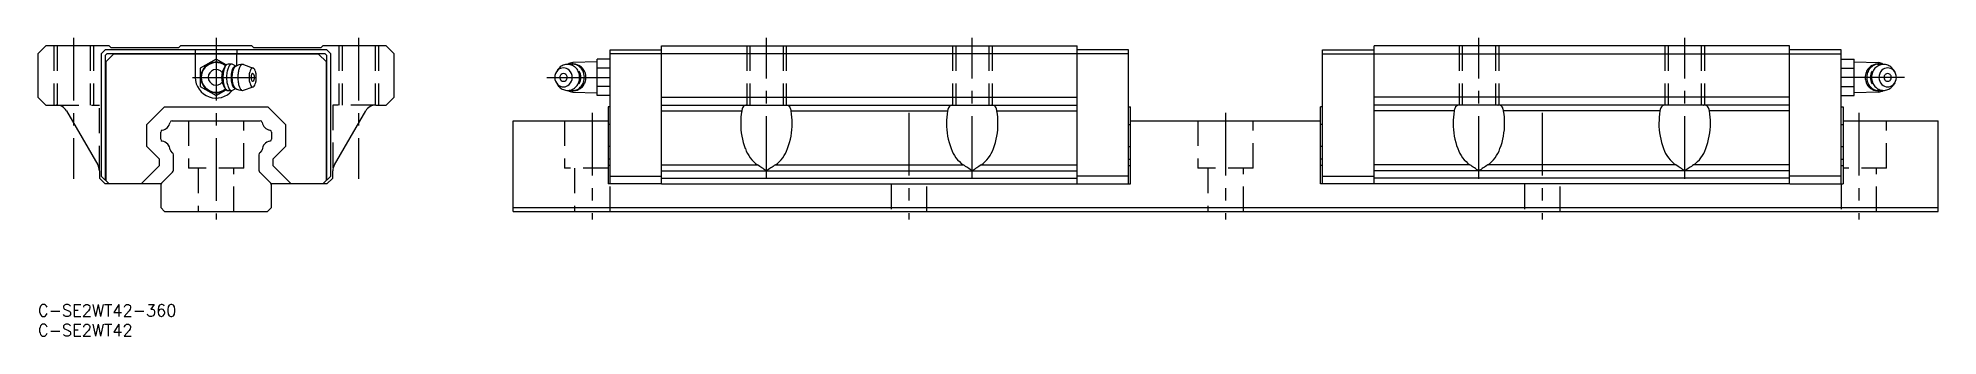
# Model space of a CAD drawing. Extents: x 0 to 480, y -8 to 68.
import ezdxf

# ---------------------------------------------------------------- set-up
doc = ezdxf.new("R2010")
doc.units = 0
doc.header["$LTSCALE"] = 0.5
doc.linetypes.add('CENTER', pattern=[50.8, 31.75, -6.35, 6.35, -6.35])
doc.linetypes.add('DASHED', pattern=[19.05, 12.7, -6.35])
doc.layers.get('0').update_dxf_attribs({"linetype": 'CONTINUOUS'})
doc.layers.add('CENTER', color=1, linetype='CENTER')
doc.styles.get("Standard").update_dxf_attribs({"font": 'txt.shx', "height": 3, "bigfont": 'bigfont.shx'})

# ---------------------------------------------------------------- blocks, each defined once
blk = doc.blocks.new('*U37')
at = {"color": 7, "linetype": 'CONTINUOUS'}
blk.add_text('C-SE2WT42-360', height=3, dxfattribs=at).set_placement((0, -3))
blk = doc.blocks.new('*U38')
at = {"color": 7, "linetype": 'CONTINUOUS'}
blk.add_text('C-SE2WT42', height=3, dxfattribs=at).set_placement((0, -8))

msp = doc.modelspace()

# ---------------------------------------------------------------- linework, layer by layer
at = {"color": 7, "linetype": 'CONTINUOUS'}
for p, q in [((2, 65.53), (0, 63.53)), ((0, 63.53), (0, 52.53)), ((18, 65.53), (2, 65.53)), ((17, 64.53), (16, 63.53)), ((16, 63.53), (16, 32.53)), ((73, 64.53), (17, 64.53)), ((17.41, 63.53), (17, 63.11)), ((17, 63.11), (17, 31.53)), ((17.1, 61.43), (19.1, 63.43)), ((72.59, 63.53), (17.41, 63.53)), ((18.5, 65.03), (18, 65.53)), ((35.5, 65.03), (18.5, 65.03)), ((70.9, 63.43), (19.1, 63.43)), ((36, 65.53), (35.5, 65.03)), ((54, 65.53), (36, 65.53)), ((39.75, 64.53), (39.75, 63.53)), ((39.75, 63.43), (39.75, 57.53)), ((50.25, 64.53), (50.25, 63.53)), ((50.25, 60.49), (50.25, 63.43)), ((54.5, 65.03), (54, 65.53)), ((71.5, 65.03), (54.5, 65.03)), ((70.9, 63.43), (72.9, 61.43)), ((72, 65.53), (71.5, 65.03)), ((88, 65.53), (72, 65.53)), ((73, 63.11), (72.59, 63.53)), ((74, 63.53), (73, 64.53)), ((73, 31.53), (73, 63.11)), ((74, 32.53), (74, 63.53)), ((90, 63.53), (88, 65.53)), ((90, 52.53), (90, 63.53)), ((144.55, 64.53), (157.55, 64.53)), ((144.55, 30.53), (144.55, 64.53)), ((275.55, 63.53), (144.55, 63.53)), ((157.55, 65.53), (262.55, 65.53)), ((157.55, 30.53), (157.55, 65.53)), ((262.55, 30.53), (262.55, 65.53)), ((275.55, 64.53), (262.55, 64.53)), ((275.55, 30.53), (275.55, 64.53)), ((324.55, 30.53), (324.55, 64.53)), ((324.55, 64.53), (337.55, 64.53)), ((324.55, 63.53), (455.55, 63.53)), ((442.55, 65.53), (337.55, 65.53)), ((337.55, 30.53), (337.55, 65.53)), ((442.55, 30.53), (442.55, 65.53)), ((455.55, 64.53), (442.55, 64.53)), ((455.55, 30.53), (455.55, 64.53)), ((17.1, 61.43), (17.1, 31.53)), ((45, 62.15), (41, 59.84)), ((41, 59.84), (41, 55.22)), ((47.55, 60.67), (45, 62.15)), ((47.29, 60.36), (47.52, 60.64)), ((48.93, 60.88), (48.05, 60.88)), ((49.95, 60.33), (49.22, 60.79)), ((49.95, 60.33), (49.85, 60.33)), ((51.92, 60.8), (54.37, 59.9)), ((72.9, 31.53), (72.9, 61.43)), ((131.34, 59.47), (130.98, 58.94)), ((135.34, 60.88), (134.96, 60.88)), ((141.25, 61.43), (135.1, 61.27)), ((135.1, 60.88), (135.1, 61.27)), ((144.55, 62.15), (141.25, 62.15)), ((141.25, 52.91), (141.25, 62.15)), ((144.55, 59.84), (141.25, 59.84)), ((455.55, 62.15), (458.85, 62.15)), ((455.55, 59.84), (458.85, 59.84)), ((458.85, 52.91), (458.85, 62.15)), ((458.85, 61.43), (465, 61.27)), ((464.75, 60.88), (465.14, 60.88)), ((465, 60.88), (465, 61.27)), ((468.76, 59.47), (469.12, 58.94)), ((41, 55.22), (45, 52.91)), ((45, 52.91), (47.55, 54.38)), ((47.29, 54.69), (47.52, 54.42)), ((48.05, 54.18), (48.93, 54.18)), ((49.95, 54.73), (49.22, 54.26)), ((49.85, 54.73), (49.95, 54.73)), ((51.92, 54.26), (54.37, 55.15)), ((130.98, 56.11), (131.34, 55.58)), ((134.96, 54.18), (135.35, 54.18)), ((135.1, 53.79), (135.1, 54.18)), ((135.1, 53.79), (141.25, 53.63)), ((144.55, 55.22), (141.25, 55.22)), ((144.55, 52.91), (141.25, 52.91)), ((455.55, 55.22), (458.85, 55.22)), ((455.55, 52.91), (458.85, 52.91)), ((465, 53.79), (458.85, 53.63)), ((465.14, 54.18), (464.75, 54.18)), ((465, 53.79), (465, 54.18)), ((469.12, 56.11), (468.76, 55.58)), ((0, 52.53), (2, 50.53)), ((2, 50.53), (4.61, 50.53)), ((7.21, 49.03), (15.1, 35.36)), ((27.5, 45.57), (31.95, 50.03)), ((31.95, 50.03), (58.05, 50.03)), ((58.05, 50.03), (62.5, 45.57)), ((74.9, 35.36), (82.79, 49.03)), ((85.39, 50.53), (88, 50.53)), ((88, 50.53), (90, 52.53)), ((144.55, 50.03), (144.05, 50.03)), ((144.05, 50.03), (144.05, 30.53)), ((157.55, 52.53), (262.55, 52.53)), ((157.55, 50.53), (262.55, 50.53)), ((157.55, 49.03), (177.8, 49.03)), ((179.25, 50.53), (179.19, 50.53)), ((188.84, 50.53), (188.91, 50.53)), ((190.3, 49.03), (229.8, 49.03)), ((231.25, 50.53), (231.19, 50.53)), ((240.84, 50.53), (240.91, 50.53)), ((242.3, 49.03), (262.55, 49.03)), ((275.55, 50.03), (276.05, 50.03)), ((276.05, 30.53), (276.05, 50.03)), ((324.55, 50.03), (324.05, 50.03)), ((324.05, 30.53), (324.05, 50.03)), ((442.55, 52.53), (337.55, 52.53)), ((442.55, 50.53), (337.55, 50.53)), ((357.8, 49.03), (337.55, 49.03)), ((359.25, 50.53), (359.19, 50.53)), ((368.84, 50.53), (368.91, 50.53)), ((409.8, 49.03), (370.3, 49.03)), ((411.25, 50.53), (411.19, 50.53)), ((420.84, 50.53), (420.91, 50.53)), ((442.55, 49.03), (422.3, 49.03)), ((455.55, 50.03), (456.05, 50.03)), ((456.05, 50.03), (456.05, 30.53)), ((27.5, 39.98), (27.5, 45.57)), ((31, 41.88), (31, 43.67)), ((33.86, 46.53), (56.14, 46.53)), ((59, 43.67), (59, 41.88)), ((62.5, 45.57), (62.5, 39.98)), ((120.05, 46.53), (144.05, 46.53)), ((120.05, 23.53), (120.05, 46.53)), ((144.55, 45.57), (144.05, 45.57)), ((275.55, 45.57), (276.05, 45.57)), ((276.05, 46.53), (324.05, 46.53)), ((324.55, 45.57), (324.05, 45.57)), ((455.55, 45.57), (456.05, 45.57)), ((456.05, 46.53), (480.05, 46.53)), ((480.05, 23.53), (480.05, 46.53)), ((30.7, 36.78), (27.5, 39.98)), ((33.99, 38.43), (33.54, 38.89)), ((56.46, 38.89), (56.01, 38.43)), ((62.5, 39.98), (59.3, 36.78)), ((144.55, 39.98), (144.05, 39.98)), ((275.55, 39.98), (276.05, 39.98)), ((324.55, 39.98), (324.05, 39.98)), ((455.55, 39.98), (456.05, 39.98)), ((15.5, 33.86), (15.5, 32.03)), ((26.05, 30.53), (30.7, 35.18)), ((30.7, 35.18), (30.7, 36.78)), ((34.2, 34.02), (34.2, 37.94)), ((55.8, 37.94), (55.8, 34.02)), ((59.3, 36.78), (59.3, 35.18)), ((59.3, 35.18), (63.95, 30.53)), ((74.5, 32.03), (74.5, 33.86)), ((144.55, 36.78), (144.05, 36.78)), ((144.55, 35.18), (144.05, 35.18)), ((157.55, 35.36), (181.8, 35.36)), ((157.55, 33.86), (262.55, 33.86)), ((186.3, 35.36), (233.8, 35.36)), ((238.3, 35.36), (262.55, 35.36)), ((275.55, 36.78), (276.05, 36.78)), ((275.55, 35.18), (276.05, 35.18)), ((324.55, 36.78), (324.05, 36.78)), ((324.55, 35.18), (324.05, 35.18)), ((361.8, 35.36), (337.55, 35.36)), ((442.55, 33.86), (337.55, 33.86)), ((413.8, 35.36), (366.3, 35.36)), ((442.55, 35.36), (418.3, 35.36)), ((455.55, 36.78), (456.05, 36.78)), ((455.55, 35.18), (456.05, 35.18)), ((15.5, 32.03), (17, 30.53)), ((16, 32.53), (18, 30.53)), ((31.06, 30.53), (17, 30.53)), ((31, 30.24), (31, 24.53)), ((31.21, 30.73), (33.99, 33.52)), ((56.01, 33.52), (58.79, 30.73)), ((73, 30.53), (58.94, 30.53)), ((59, 24.53), (59, 30.24)), ((72, 30.53), (74, 32.53)), ((73, 30.53), (74.5, 32.03)), ((157.5, 30.53), (144.05, 30.53)), ((144.55, 32.53), (157.55, 32.53)), ((157.5, 30.53), (157.5, 30.58)), ((157.5, 30.58), (157.55, 30.58)), ((157.55, 32.03), (262.55, 32.03)), ((157.55, 30.53), (262.55, 30.53)), ((275.55, 32.53), (262.55, 32.53)), ((262.55, 30.58), (262.6, 30.58)), ((262.6, 30.58), (262.6, 30.53)), ((262.6, 30.53), (276.05, 30.53)), ((337.5, 30.53), (324.05, 30.53)), ((324.55, 32.53), (337.55, 32.53)), ((337.5, 30.58), (337.5, 30.53)), ((337.55, 30.58), (337.5, 30.58)), ((442.55, 32.03), (337.55, 32.03)), ((442.55, 30.53), (337.55, 30.53)), ((455.55, 32.53), (442.55, 32.53)), ((442.6, 30.58), (442.55, 30.58)), ((442.6, 30.53), (442.6, 30.58)), ((442.6, 30.53), (456.05, 30.53)), ((31, 24.53), (32, 23.53)), ((58, 23.53), (59, 24.53)), ((120.05, 24.53), (480.05, 24.53)), ((32, 23.53), (58, 23.53)), ((120.05, 23.53), (480.05, 23.53))]:
    msp.add_line(p, q, dxfattribs=at)
at = {"color": 3, "linetype": 'DASHED'}
for p, q in [((4, 65.53), (4, 50.53)), ((4.81, 65.53), (4.81, 50.53)), ((13.19, 65.53), (13.19, 50.53)), ((14, 65.53), (14, 50.53)), ((76, 65.53), (76, 50.53)), ((76.81, 65.53), (76.81, 50.53)), ((85.19, 65.53), (85.19, 50.53)), ((86, 65.53), (86, 50.53)), ((179.05, 65.53), (179.05, 50.53)), ((179.86, 65.53), (179.86, 50.53)), ((188.24, 65.53), (188.24, 50.53)), ((189.05, 65.53), (189.05, 50.53)), ((231.05, 65.53), (231.05, 50.53)), ((231.86, 65.53), (231.86, 50.53)), ((240.24, 65.53), (240.24, 50.53)), ((241.05, 65.53), (241.05, 50.53)), ((359.05, 65.53), (359.05, 50.53)), ((359.86, 65.53), (359.86, 50.53)), ((368.24, 65.53), (368.24, 50.53)), ((369.05, 65.53), (369.05, 50.53)), ((411.05, 65.53), (411.05, 50.53)), ((411.86, 65.53), (411.86, 50.53)), ((420.24, 65.53), (420.24, 50.53)), ((421.05, 65.53), (421.05, 50.53)), ((4, 50.53), (15.5, 50.53)), ((15.5, 33.86), (15.5, 50.53)), ((74.5, 50.53), (74.5, 33.86)), ((85.39, 50.53), (74.5, 50.53)), ((38, 46.53), (38, 34.53)), ((52, 34.53), (52, 46.53)), ((133.05, 46.53), (133.05, 34.53)), ((293.05, 46.53), (293.05, 34.53)), ((307.05, 34.53), (307.05, 46.53)), ((467.05, 34.53), (467.05, 46.53)), ((52, 34.53), (38, 34.53)), ((40.5, 34.53), (40.5, 23.53)), ((49.5, 23.53), (49.5, 34.53)), ((144.05, 34.53), (133.05, 34.53)), ((135.55, 34.53), (135.55, 23.53)), ((307.05, 34.53), (293.05, 34.53)), ((295.55, 34.53), (295.55, 23.53)), ((304.55, 23.53), (304.55, 34.53)), ((467.05, 34.53), (456.05, 34.53)), ((464.55, 23.53), (464.55, 34.53)), ((144.55, 23.53), (144.55, 30.53)), ((215.55, 30.53), (215.55, 23.53)), ((224.55, 23.53), (224.55, 30.53)), ((375.55, 30.53), (375.55, 23.53)), ((384.55, 23.53), (384.55, 30.53)), ((455.55, 30.53), (455.55, 23.53))]:
    msp.add_line(p, q, dxfattribs=at)
at = {"color": 7, "linetype": 'CONTINUOUS'}
for centre, radius, start, end in [((45, 57.53), 3.9, 50.9718, 309.0282), ((45, 57.53), 3.74, 51.0329, 308.9671), ((45, 57.53), 1.98, 38.259, 321.741), ((50.49, 57.53), 4.12, 162.6982, 197.3018), ((54.42, 56.41), 8.2, 155.5597, 163.4295), ((55.4, 57.53), 8.68, 175.683, 184.317), ((53.25, 57.74), 6.52, 160.718, 176.1614), ((48.88, 59), 2.09, 139.5538, 157.3697), ((49.24, 59.15), 2.27, 139.598, 160.8002), ((48.04, 60.2), 0.68, 89.8146, 141.4349), ((56.22, 57.53), 8.58, 173.5184, 186.4816), ((54.01, 57.81), 6.35, 163.1981, 173.801), ((50.82, 58.81), 3, 146.419, 163.9372), ((49.1, 59.99), 0.918, 109.5055, 148.4502), ((56.04, 57.53), 7.26, 175.683, 184.317), ((48.93, 60.32), 0.551, 57.5252, 104.1804), ((53.78, 57.8), 4.99, 160.0114, 176.868), ((56.27, 57.53), 7.26, 175.8885, 184.1115), ((55.07, 57.64), 6.05, 166.8119, 176.1003), ((50.89, 58.88), 1.9, 139.598, 160.8002), ((52.5, 58.26), 3.41, 153.6234, 167.265), ((49.89, 59.76), 0.569, 93.4944, 141.4349), ((50.57, 59.26), 1.24, 128.03, 154.984), ((51.69, 57.53), 3.29, 89.1369, 124.9824), ((59.04, 57.53), 8.56, 175.825, 184.175), ((57.58, 57.66), 7.09, 166.5793, 176.0477), ((54.5, 58.43), 3.92, 152.982, 167.0658), ((52.25, 59.62), 1.38, 126.0403, 154.4616), ((51.74, 60.31), 0.519, 70.0924, 125.2235), ((59.54, 57.53), 6.22, 175.683, 184.317), ((58.41, 57.63), 5.09, 166.0541, 175.9315), ((56.1, 58.24), 2.69, 151.4947, 166.6232), ((54.52, 59.12), 0.885, 121.2698, 153.2617), ((56.42, 57.53), 2.56, 173.7782, 186.2218), ((55.8, 57.6), 1.94, 164.0092, 174.023), ((54.88, 57.88), 0.977, 148.743, 164.6112), ((54.32, 58.23), 0.321, 116.9113, 150.4592), ((54.24, 59.56), 0.371, 61.134, 118.866), ((54.24, 58.37), 0.155, 58.6993, 113.8023), ((53.4, 57.53), 1.34, 313.2338, 46.7662), ((53.96, 59.12), 0.885, 26.7383, 58.7302), ((52.38, 58.24), 2.69, 13.3768, 28.5053), ((50.06, 57.63), 5.09, 4.0685, 13.9459), ((48.94, 57.53), 6.22, 355.683, 4.317), ((133.08, 57.53), 2.53, 134.7224, 225.2776), ((132.76, 57.83), 2.09, 45.5005, 134.4995), ((133.96, 57.72), 3.16, 123.7997, 146.1384), ((132.9, 57.53), 1.06, 134.7224, 225.2776), ((132.76, 57.65), 0.872, 45.5005, 134.4995), ((133.82, 57.92), 2.91, 100.3514, 123.7661), ((133.8, 58), 2.82, 76.348, 100.2493), ((132.63, 57.53), 1.06, 314.7224, 45.2776), ((135.15, 59.27), 2, 91.5, 128.7532), ((132.45, 57.53), 2.53, 314.7224, 45.2776), ((134.96, 57.93), 2.94, 80.5353, 103.929), ((133.77, 57.89), 2.94, 52.9859, 76.2524), ((135.34, 57.94), 2.94, 53.8898, 89.8488), ((134.95, 57.93), 2.95, 57.3307, 80.285), ((133.61, 57.69), 3.2, 30.981, 52.964), ((133.39, 57.55), 3.46, 10.1721, 31.0278), ((134.82, 57.73), 3.19, 35.5149, 57.2955), ((134.19, 57.53), 2.98, 327.435, 32.5652), ((133.29, 57.53), 3.55, 349.7879, 10.29), ((135.16, 57.7), 3.23, 31.5185, 53.9499), ((134.59, 57.57), 3.46, 14.9361, 35.548), ((134.93, 57.55), 3.51, 10.3156, 31.5664), ((134.45, 57.53), 3.61, 344.994, 15.006), ((134.82, 57.53), 3.62, 349.6015, 10.3985), ((465.27, 57.53), 3.62, 169.6015, 190.3985), ((465.16, 57.55), 3.51, 148.4336, 169.6844), ((465.65, 57.53), 3.61, 164.994, 195.006), ((465.5, 57.57), 3.46, 144.452, 165.0639), ((464.93, 57.7), 3.23, 126.0501, 148.4815), ((465.28, 57.73), 3.19, 122.7045, 144.4851), ((465.91, 57.53), 2.98, 147.4348, 212.565), ((464.76, 57.94), 2.94, 90.1512, 126.1102), ((466.8, 57.53), 3.55, 169.71, 190.2121), ((466.71, 57.55), 3.46, 148.9722, 169.8279), ((465.15, 57.93), 2.95, 99.715, 122.6693), ((466.49, 57.69), 3.2, 127.036, 149.019), ((466.33, 57.89), 2.94, 103.7476, 127.0141), ((465.14, 57.93), 2.94, 76.071, 99.4647), ((464.94, 59.27), 2, 51.2468, 88.5), ((467.65, 57.53), 2.53, 134.7224, 225.2776), ((466.3, 58), 2.82, 79.7507, 103.652), ((467.33, 57.83), 2.09, 45.5005, 134.4995), ((467.46, 57.53), 1.06, 134.7224, 225.2776), ((467.33, 57.65), 0.872, 45.5005, 134.4995), ((466.28, 57.92), 2.91, 56.2339, 79.6486), ((466.14, 57.72), 3.16, 33.8616, 56.2003), ((467.2, 57.53), 1.06, 314.7224, 45.2776), ((467.01, 57.53), 2.53, 314.7224, 45.2776), ((45, 57.53), 5.25, 180, 320.5885), ((54.42, 58.64), 8.2, 196.5705, 204.4403), ((53.25, 57.31), 6.52, 183.8386, 199.282), ((48.88, 56.05), 2.09, 202.6303, 220.4462), ((49.24, 55.91), 2.27, 199.1998, 220.402), ((48.04, 54.86), 0.68, 218.5651, 270.1854), ((54.01, 57.24), 6.35, 186.199, 196.8019), ((50.82, 56.24), 3, 196.0628, 213.581), ((49.1, 55.06), 0.918, 211.5498, 250.4945), ((48.93, 54.73), 0.551, 255.8196, 302.4748), ((53.78, 57.25), 4.99, 183.132, 199.9886), ((55.07, 57.42), 6.05, 183.8997, 193.1881), ((50.89, 56.17), 1.9, 199.1998, 220.402), ((52.5, 56.79), 3.41, 192.735, 206.3766), ((49.89, 55.29), 0.569, 218.5651, 266.5056), ((50.57, 55.8), 1.24, 205.016, 231.97), ((51.69, 57.52), 3.29, 235.0186, 270.862), ((57.58, 57.39), 7.09, 183.9523, 193.4207), ((54.5, 56.62), 3.92, 192.9342, 207.018), ((52.25, 55.44), 1.38, 205.5384, 233.9597), ((51.74, 54.75), 0.519, 234.7765, 289.9076), ((58.41, 57.42), 5.09, 184.0685, 193.9459), ((56.1, 56.82), 2.69, 193.3768, 208.5053), ((54.52, 55.93), 0.885, 206.7383, 238.7302), ((55.8, 57.45), 1.94, 185.977, 195.9908), ((54.88, 57.18), 0.977, 195.3888, 211.257), ((54.32, 56.83), 0.321, 209.5408, 243.0887), ((54.24, 55.5), 0.371, 241.134, 298.866), ((54.24, 56.68), 0.155, 246.1977, 301.3007), ((53.96, 55.93), 0.885, 301.2698, 333.2617), ((52.38, 56.82), 2.69, 331.4947, 346.6232), ((50.06, 57.42), 5.09, 346.0541, 355.9315), ((132.76, 57.22), 2.09, 225.5005, 314.4995), ((133.96, 57.34), 3.15, 213.8629, 236.2875), ((132.76, 57.4), 0.872, 225.5005, 314.4995), ((133.82, 57.13), 2.91, 236.3214, 259.7399), ((133.8, 57.05), 2.82, 259.8421, 283.7431), ((135.15, 55.79), 2, 231.2468, 268.5), ((134.96, 57.12), 2.94, 256.0709, 279.4649), ((133.77, 57.16), 2.94, 283.8385, 307.1008), ((135.34, 57.12), 2.94, 270.1167, 306.1107), ((134.95, 57.12), 2.95, 279.715, 302.6693), ((133.61, 57.37), 3.2, 307.1224, 329.1003), ((133.39, 57.5), 3.46, 329.0534, 349.9059), ((134.82, 57.32), 3.19, 302.7045, 324.4851), ((135.16, 57.36), 3.23, 306.0501, 328.4815), ((134.59, 57.48), 3.46, 324.452, 345.0638), ((134.93, 57.5), 3.51, 328.4336, 349.6844), ((465.16, 57.5), 3.51, 190.3156, 211.5664), ((465.5, 57.48), 3.46, 194.9362, 215.548), ((464.93, 57.36), 3.23, 211.5185, 233.9499), ((465.28, 57.32), 3.19, 215.5149, 237.2955), ((464.76, 57.12), 2.94, 233.8893, 269.8833), ((466.71, 57.5), 3.46, 190.0941, 210.9466), ((465.15, 57.12), 2.95, 237.3307, 260.285), ((466.49, 57.37), 3.2, 210.8997, 232.8776), ((466.33, 57.16), 2.94, 232.8992, 256.1615), ((465.14, 57.12), 2.94, 260.5351, 283.9291), ((464.94, 55.79), 2, 271.5, 308.7532), ((466.3, 57.05), 2.82, 256.2569, 280.1579), ((467.33, 57.22), 2.09, 225.5005, 314.4995), ((467.33, 57.4), 0.872, 225.5005, 314.4995), ((466.28, 57.13), 2.91, 280.2601, 303.6786), ((466.14, 57.34), 3.15, 303.7125, 326.1371), ((4.61, 47.53), 3, 30, 90), ((85.39, 47.53), 3, 90, 150), ((196.61, 45.93), 19.06, 170.6627, 180.0457), ((180.66, 48.63), 2.89, 155.6269, 172.028), ((179.09, 49.36), 1.15, 100.9171, 156.4877), ((179.23, 48.67), 1.86, 91.4174, 101.282), ((188.86, 48.67), 1.86, 78.718, 88.5826), ((189.01, 49.36), 1.15, 23.5123, 79.0829), ((187.43, 48.63), 2.89, 7.972, 24.3731), ((171.49, 45.93), 19.06, 359.9543, 9.3373), ((248.61, 45.93), 19.06, 170.6627, 180.0457), ((232.66, 48.63), 2.89, 155.6269, 172.028), ((231.09, 49.36), 1.15, 100.9171, 156.4877), ((231.23, 48.67), 1.86, 91.4174, 101.282), ((240.86, 48.67), 1.86, 78.718, 88.5826), ((241.01, 49.36), 1.15, 23.5123, 79.0829), ((239.43, 48.63), 2.89, 7.972, 24.3731), ((223.49, 45.93), 19.06, 359.9543, 9.3373), ((376.61, 45.93), 19.06, 170.6627, 180.0457), ((360.66, 48.63), 2.89, 155.6269, 172.028), ((359.09, 49.36), 1.15, 100.9171, 156.4877), ((359.23, 48.67), 1.86, 91.4174, 101.282), ((368.86, 48.67), 1.86, 78.718, 88.5826), ((369.01, 49.36), 1.15, 23.5123, 79.0829), ((367.43, 48.63), 2.89, 7.972, 24.3731), ((351.49, 45.93), 19.06, 359.9543, 9.3373), ((428.61, 45.93), 19.06, 170.6627, 180.0457), ((412.66, 48.63), 2.89, 155.6269, 172.028), ((411.09, 49.36), 1.15, 100.9171, 156.4877), ((411.23, 48.67), 1.86, 91.4174, 101.282), ((420.86, 48.67), 1.86, 78.718, 88.5826), ((421.01, 49.36), 1.15, 23.5123, 79.0829), ((419.43, 48.63), 2.89, 7.972, 24.3731), ((403.49, 45.93), 19.06, 359.9543, 9.3373), ((31.5, 43.67), 0.5, 100.6551, 180), ((30.95, 46.58), 2.45, 280.6551, 349.2659), ((33.86, 46.03), 0.5, 90, 169.2659), ((56.14, 46.03), 0.5, 10.7341, 90), ((59.05, 46.58), 2.45, 190.7341, 259.3449), ((58.5, 43.67), 0.5, 0, 79.3449), ((195.38, 45.83), 17.84, 179.7112, 200.8447), ((172.71, 45.83), 17.84, 339.1553, 0.2888), ((247.38, 45.83), 17.84, 179.7112, 200.8447), ((224.71, 45.83), 17.84, 339.1553, 0.2888), ((375.38, 45.83), 17.84, 179.7112, 200.8447), ((352.71, 45.83), 17.84, 339.1553, 0.2888), ((427.38, 45.83), 17.84, 179.7112, 200.8447), ((404.71, 45.83), 17.84, 339.1553, 0.2888), ((31.5, 41.88), 0.5, 180, 259.3449), ((30.95, 38.98), 2.45, 5.1491, 79.3449), ((33.9, 39.24), 0.5, 185.1491, 225), ((33.5, 37.94), 0.7, 0, 45), ((56.5, 37.94), 0.7, 135, 180), ((56.1, 39.24), 0.5, 315, 354.8509), ((59.05, 38.98), 2.45, 100.6551, 174.8509), ((58.5, 41.88), 0.5, 280.6551, 0), ((186.69, 42.22), 8.43, 198.9819, 234.5563), ((181.41, 42.22), 8.43, 305.4437, 341.0181), ((238.69, 42.22), 8.43, 198.9819, 234.5563), ((233.41, 42.22), 8.43, 305.4437, 341.0181), ((366.69, 42.22), 8.43, 198.9819, 234.5563), ((361.41, 42.22), 8.43, 305.4437, 341.0181), ((418.69, 42.22), 8.43, 198.9819, 234.5563), ((413.41, 42.22), 8.43, 305.4437, 341.0181), ((12.5, 33.86), 3, 0, 30), ((33.5, 34.02), 0.7, 315, 0), ((56.5, 34.02), 0.7, 180, 225), ((77.5, 33.86), 3, 150, 180), ((127.1, -49.13), 100.64, 55.5426, 57.0823), ((240.99, -49.13), 100.64, 122.9177, 124.4574), ((179.1, -49.13), 100.64, 55.5426, 57.0823), ((292.99, -49.13), 100.64, 122.9177, 124.4574), ((307.1, -49.13), 100.64, 55.5426, 57.0823), ((420.99, -49.13), 100.64, 122.9177, 124.4574), ((359.1, -49.13), 100.64, 55.5426, 57.0823), ((472.99, -49.13), 100.64, 122.9177, 124.4574), ((31.7, 30.24), 0.7, 135, 180), ((58.3, 30.24), 0.7, 0, 45)]:
    msp.add_arc(centre, radius, start, end, dxfattribs=at)
at = {"layer": 'CENTER', "color": 1, "linetype": 'CENTER'}
for p, q in [((9, 67.53), (9, 31.86)), ((45, 67.53), (45, 21.53)), ((81, 67.53), (81, 31.86)), ((184.05, 31.86), (184.05, 67.53)), ((236.05, 31.86), (236.05, 67.53)), ((364.05, 31.86), (364.05, 67.53)), ((416.05, 31.86), (416.05, 67.53)), ((39, 57.53), (57.16, 57.53)), ((128.55, 57.53), (146.55, 57.53)), ((471.55, 57.53), (453.55, 57.53)), ((140.05, 48.53), (140.05, 21.53)), ((220.05, 48.53), (220.05, 21.53)), ((300.05, 48.53), (300.05, 21.53)), ((380.05, 48.53), (380.05, 21.53)), ((460.05, 48.53), (460.05, 21.53))]:
    msp.add_line(p, q, dxfattribs=at)

# ---------------------------------------------------------------- block references
at = {"color": 7, "linetype": 'CONTINUOUS'}
for name in ['*U37', '*U38']:
    msp.add_blockref(name, (0, 0), dxfattribs=at)

doc.saveas('drawing.dxf')
